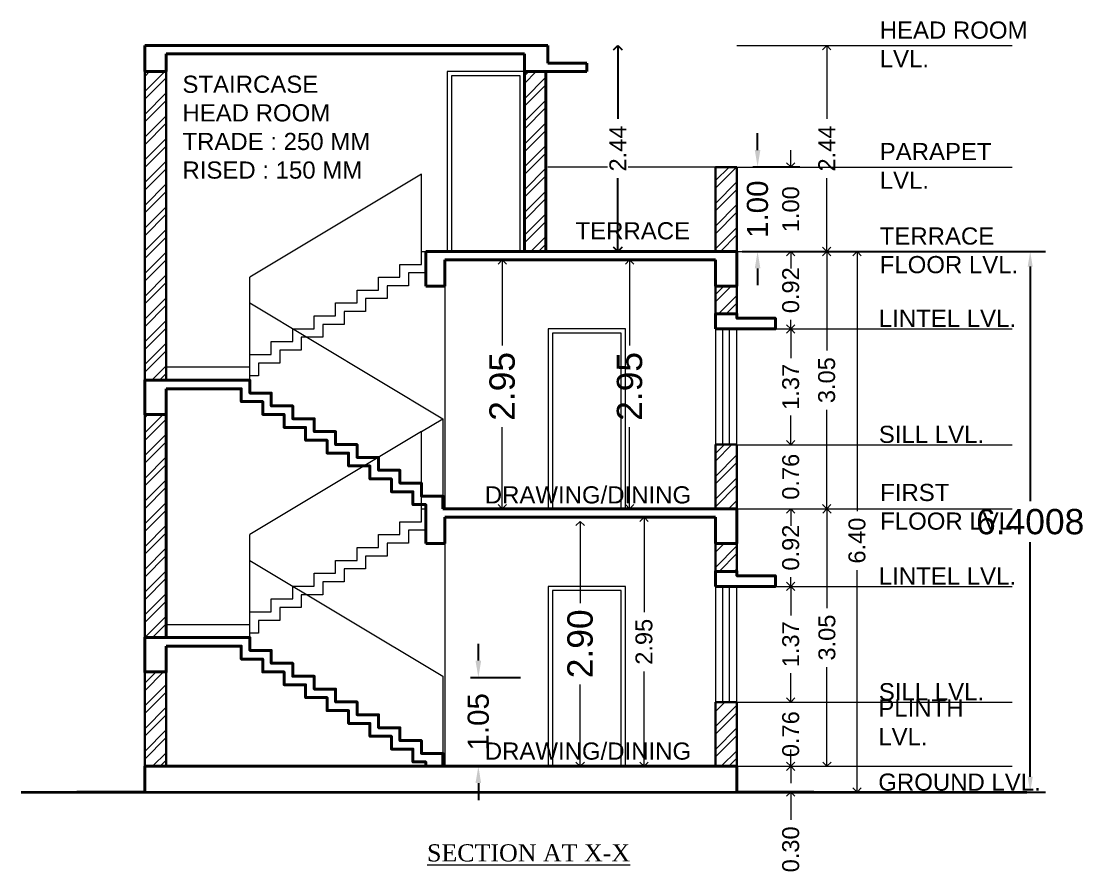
# Model space of a CAD drawing. Header units: metres. Extents: x -9628 to -9500, y 28658 to 28805.
# Drawn here: x -9599.32 to -9586.74, y 28774.56 to 28784.63 of the extents above; entities that cross this region are included whole.
import ezdxf

# ---------------------------------------------------------------- set-up
doc = ezdxf.new("R2010")
doc.units = ezdxf.units.M
doc.header["$PDMODE"] = 34
doc.header["$PDSIZE"] = -15
doc.linetypes.add('CONTINULUS', pattern=[0])
doc.linetypes.add('DASHED', pattern=[0])
for name, color, linetype, lineweight in [('BLK_1_FLR_0_REGULAR_ROOM_1', 1, 'DASHED', 9), ('BLK_1_FLR_0_REGULAR_ROOM_2', 1, 'DASHED', 9), ('BLK_1_FLR_1_REGULAR_ROOM_1', 1, 'DASHED', 9), ('BLK_1_FLR_1_REGULAR_ROOM_2', 1, 'DASHED', 9), ('Dim.', 7, 'Continuous', 13), ('ELE', 7, 'Continuous', 35), ('ELE-2', 252, 'Continuous', 18), ('elevation', 5, 'Continuous', 13), ('HATCH', 8, 'Continuous', 0), ('layer', 66, 'Continuous', 15), ('Layer2', 48, 'Continuous', 15), ('PLAN', 7, 'Continuous', 40), ('rm text', 7, 'Continuous', 18), ('SEC WALL', 255, 'Continuous', 30), ('sec-slab', 1, 'Continuous', 40), ('TEXT', 7, 'Continuous', 20), ('WINDOWS', 5, 'Continuous', 20)]:
    doc.layers.add(name, color=color, linetype=linetype, lineweight=lineweight)
doc.layers.add('BLK_1_HT_OF_BLDG', color=5, linetype='Continuous', plot=False)
doc.layers.add('BLK_1_MUMTY_HT', color=7, linetype='Continuous', plot=False)
doc.layers.add('BLK_1_PARAPET_HT', color=3, linetype='Continuous')
doc.styles.add('Arial', font='arial.ttf', dxfattribs={"height": 0.2})
doc.styles.add('PreDCRFont', font='arial.ttf', dxfattribs={"height": 0.25})
doc.styles.get("Standard").update_dxf_attribs({"font": 'arial.ttf', "height": 0.25})
doc.styles.add('STYLE1', font='arial.ttf', dxfattribs={"height": 0.3})
doc.styles.add('style2', font='arial.ttf', dxfattribs={"height": 0.3})
doc.dimstyles.new('Copy of Standard2', dxfattribs={"dimtxt": 0.25, "dimasz": 0.2, "dimexe": 0.5, "dimexo": 0.3, "dimgap": 0.09, "dimtad": 0, "dimtoh": 1, "dimzin": 0, "dimdsep": 46, "dimtxsty": 'PreDCRFont', "dimcen": 0.025, "dimdle": 0.1, "dimadec": 0, "dimazin": 0, "dimtfac": 1, "dimtofl": 0, "dimtmove": 2, "dimatfit": 3, "dimfxl": 0.18, "dimtolj": 1, "dimtzin": 0, "dimarcsym": 0})
doc.dimstyles.new('INT DIM', dxfattribs={"dimtxt": 0.3, "dimasz": 0.1, "dimexe": 0.18, "dimexo": 0.0625, "dimgap": 0.09, "dimtad": 0, "dimzin": 0, "dimdsep": 46, "dimtxsty": 'style2', "dimblk": 'OPEN90', "dimcen": 0.09, "dimse1": 1, "dimse2": 1, "dimclrd": 250, "dimclrt": 256, "dimadec": 0, "dimazin": 0, "dimtfac": 1, "dimtofl": 0, "dimtmove": 0, "dimatfit": 3, "dimfxl": 0.18, "dimtolj": 1, "dimtzin": 0, "dimlwd": -1, "dimarcsym": 0})
doc.dimstyles.get("Standard").update_dxf_attribs({"dimtxt": 0.9, "dimasz": 0.18, "dimexe": 0.18, "dimexo": 0.0625, "dimgap": 0.09, "dimtad": 0, "dimtih": 1, "dimtoh": 1, "dimdec": 4, "dimzin": 0, "dimdsep": 46, "dimtxsty": 'STYLE1', "dimcen": 0.09, "dimadec": 0, "dimazin": 0, "dimtfac": 1, "dimtdec": 4, "dimtofl": 0, "dimtmove": 0, "dimatfit": 3, "dimfxl": 1, "dimtolj": 1, "dimtzin": 0, "dimarcsym": 0})
pattern_1 = [(45, (-13280.77444, 25722.39783), (-0.134703842, 0.134703842), []), (45, (-13280.68463, 25722.39783), (-0.134703842, 0.134703842), [])]

# ---------------------------------------------------------------- blocks, each defined once
blk = doc.blocks.new('_Open90')
at = {"layer": 'PLAN', "color": 0, "lineweight": -2}
for p, q in [((0, 0), (-1, 0)), ((-0.5, 0.5), (0, 0)), ((0, 0), (-0.5, -0.5))]:
    blk.add_line(p, q, dxfattribs=at)
blk = doc.blocks.new('*D17')
at = {"layer": 'Defpoints', "color": 0, "ltscale": 0.05, "transparency": 16777216}
for p in [(-9590.839, 28775.808), (-9590.201, 28775.808), (-9590.839, 28775.503)]:
    blk.add_point(p, dxfattribs=at)
at = {"layer": 'Dim.', "color": 250, "ltscale": 0.05, "transparency": 16777216}
for p, q in [((-9590.201, 28775.908), (-9590.201, 28776.008)), ((-9590.201, 28775.403), (-9590.201, 28775.173))]:
    blk.add_line(p, q, dxfattribs=at)
at = {"layer": 'Dim.', "color": 250, "ltscale": 0.05, "transparency": 16777216, "xscale": 0.1, "yscale": 0.1, "zscale": 0.1}
for p, rotation in [((-9590.201, 28775.808), 270), ((-9590.201, 28775.503), 90)]:
    blk.add_blockref('_Open90', p, dxfattribs=dict(at, rotation=rotation))
at = {"layer": 'Dim.', "ltscale": 0.05, "transparency": 16777216, "insert": (-9590.201, 28774.824), "char_height": 0.2, "attachment_point": 5, "rotation": 90, "style": 'Arial'}
blk.add_mtext('\\A1;0.30', dxfattribs=at)
blk = doc.blocks.new('*D18')
at = {"layer": 'Defpoints', "color": 0, "ltscale": 0.05, "transparency": 16777216}
for p in [(-9590.839, 28776.568), (-9590.201, 28776.568), (-9590.839, 28775.808)]:
    blk.add_point(p, dxfattribs=at)
at = {"layer": 'Dim.', "color": 250, "ltscale": 0.05, "transparency": 16777216}
for p, q in [((-9590.201, 28776.668), (-9590.201, 28776.768)), ((-9590.201, 28775.708), (-9590.201, 28775.608))]:
    blk.add_line(p, q, dxfattribs=at)
at = {"layer": 'Dim.', "color": 250, "ltscale": 0.05, "transparency": 16777216, "xscale": 0.1, "yscale": 0.1, "zscale": 0.1}
for p, rotation in [((-9590.201, 28776.568), 270), ((-9590.201, 28775.808), 90)]:
    blk.add_blockref('_Open90', p, dxfattribs=dict(at, rotation=rotation))
at = {"layer": 'Dim.', "ltscale": 0.05, "transparency": 16777216, "insert": (-9590.201, 28776.188), "char_height": 0.2, "attachment_point": 5, "rotation": 90, "style": 'Arial'}
blk.add_mtext('\\A1;0.76', dxfattribs=at)
blk = doc.blocks.new('*D19')
at = {"layer": 'Defpoints', "color": 0, "ltscale": 0.05, "transparency": 16777216}
for p in [(-9590.839, 28777.938), (-9590.201, 28777.938), (-9590.839, 28776.568)]:
    blk.add_point(p, dxfattribs=at)
at = {"layer": 'Dim.', "color": 250, "ltscale": 0.05, "transparency": 16777216}
for p, q in [((-9590.201, 28777.838), (-9590.201, 28777.593)), ((-9590.201, 28776.668), (-9590.201, 28776.912))]:
    blk.add_line(p, q, dxfattribs=at)
at = {"layer": 'Dim.', "color": 250, "ltscale": 0.05, "transparency": 16777216, "xscale": 0.1, "yscale": 0.1, "zscale": 0.1}
for p, rotation in [((-9590.201, 28777.938), 90), ((-9590.201, 28776.568), 270)]:
    blk.add_blockref('_Open90', p, dxfattribs=dict(at, rotation=rotation))
at = {"layer": 'Dim.', "ltscale": 0.05, "transparency": 16777216, "insert": (-9590.201, 28777.253), "char_height": 0.2, "attachment_point": 5, "rotation": 90, "style": 'Arial'}
blk.add_mtext('\\A1;1.37', dxfattribs=at)
blk = doc.blocks.new('*D20')
at = {"layer": 'Defpoints', "color": 0, "ltscale": 0.05, "transparency": 16777216}
for p in [(-9590.839, 28778.856), (-9590.201, 28778.856), (-9590.839, 28777.938)]:
    blk.add_point(p, dxfattribs=at)
at = {"layer": 'Dim.', "color": 250, "ltscale": 0.05, "transparency": 16777216}
for p, q in [((-9590.201, 28778.756), (-9590.201, 28778.745)), ((-9590.201, 28778.038), (-9590.201, 28778.048))]:
    blk.add_line(p, q, dxfattribs=at)
at = {"layer": 'Dim.', "color": 250, "ltscale": 0.05, "transparency": 16777216, "xscale": 0.1, "yscale": 0.1, "zscale": 0.1}
for p, rotation in [((-9590.201, 28778.856), 90), ((-9590.201, 28777.938), 270)]:
    blk.add_blockref('_Open90', p, dxfattribs=dict(at, rotation=rotation))
at = {"layer": 'Dim.', "ltscale": 0.05, "transparency": 16777216, "insert": (-9590.201, 28778.397), "char_height": 0.2, "attachment_point": 5, "rotation": 90, "style": 'Arial'}
blk.add_mtext('\\A1;0.92', dxfattribs=at)
blk = doc.blocks.new('*D21')
at = {"layer": 'Defpoints', "color": 0, "ltscale": 0.05, "transparency": 16777216}
for p in [(-9590.839, 28779.616), (-9590.201, 28779.616), (-9590.839, 28778.856)]:
    blk.add_point(p, dxfattribs=at)
at = {"layer": 'Dim.', "color": 250, "ltscale": 0.05, "transparency": 16777216}
for p, q in [((-9590.201, 28779.716), (-9590.201, 28779.816)), ((-9590.201, 28778.756), (-9590.201, 28778.656))]:
    blk.add_line(p, q, dxfattribs=at)
at = {"layer": 'Dim.', "color": 250, "ltscale": 0.05, "transparency": 16777216, "xscale": 0.1, "yscale": 0.1, "zscale": 0.1}
for p, rotation in [((-9590.201, 28779.616), 270), ((-9590.201, 28778.856), 90)]:
    blk.add_blockref('_Open90', p, dxfattribs=dict(at, rotation=rotation))
at = {"layer": 'Dim.', "ltscale": 0.05, "transparency": 16777216, "insert": (-9590.201, 28779.236), "char_height": 0.2, "attachment_point": 5, "rotation": 90, "style": 'Arial'}
blk.add_mtext('\\A1;0.76', dxfattribs=at)
blk = doc.blocks.new('*D22')
at = {"layer": 'Defpoints', "color": 0, "ltscale": 0.05, "transparency": 16777216}
for p in [(-9590.839, 28780.986), (-9590.201, 28780.986), (-9590.839, 28779.616)]:
    blk.add_point(p, dxfattribs=at)
at = {"layer": 'Dim.', "color": 250, "ltscale": 0.05, "transparency": 16777216}
for p, q in [((-9590.201, 28780.886), (-9590.201, 28780.641)), ((-9590.201, 28779.716), (-9590.201, 28779.961))]:
    blk.add_line(p, q, dxfattribs=at)
at = {"layer": 'Dim.', "color": 250, "ltscale": 0.05, "transparency": 16777216, "xscale": 0.1, "yscale": 0.1, "zscale": 0.1}
for p, rotation in [((-9590.201, 28780.986), 90), ((-9590.201, 28779.616), 270)]:
    blk.add_blockref('_Open90', p, dxfattribs=dict(at, rotation=rotation))
at = {"layer": 'Dim.', "ltscale": 0.05, "transparency": 16777216, "insert": (-9590.201, 28780.301), "char_height": 0.2, "attachment_point": 5, "rotation": 90, "style": 'Arial'}
blk.add_mtext('\\A1;1.37', dxfattribs=at)
blk = doc.blocks.new('*D23')
at = {"layer": 'Defpoints', "color": 0, "ltscale": 0.05, "transparency": 16777216}
for p in [(-9590.839, 28781.904), (-9590.201, 28781.904), (-9590.839, 28780.986)]:
    blk.add_point(p, dxfattribs=at)
at = {"layer": 'Dim.', "color": 250, "ltscale": 0.05, "transparency": 16777216}
for p, q in [((-9590.201, 28781.804), (-9590.201, 28781.794)), ((-9590.201, 28781.086), (-9590.201, 28781.096))]:
    blk.add_line(p, q, dxfattribs=at)
at = {"layer": 'Dim.', "color": 250, "ltscale": 0.05, "transparency": 16777216, "xscale": 0.1, "yscale": 0.1, "zscale": 0.1}
for p, rotation in [((-9590.201, 28781.904), 90), ((-9590.201, 28780.986), 270)]:
    blk.add_blockref('_Open90', p, dxfattribs=dict(at, rotation=rotation))
at = {"layer": 'Dim.', "ltscale": 0.05, "transparency": 16777216, "insert": (-9590.201, 28781.445), "char_height": 0.2, "attachment_point": 5, "rotation": 90, "style": 'Arial'}
blk.add_mtext('\\A1;0.92', dxfattribs=at)
blk = doc.blocks.new('*D24')
at = {"layer": 'Defpoints', "color": 0, "ltscale": 0.05, "transparency": 16777216}
for p in [(-9590.839, 28782.904), (-9590.201, 28782.904), (-9590.839, 28781.904)]:
    blk.add_point(p, dxfattribs=at)
at = {"layer": 'Dim.', "color": 250, "ltscale": 0.05, "transparency": 16777216}
for p, q in [((-9590.201, 28783.004), (-9590.201, 28783.104)), ((-9590.201, 28781.804), (-9590.201, 28781.704))]:
    blk.add_line(p, q, dxfattribs=at)
at = {"layer": 'Dim.', "color": 250, "ltscale": 0.05, "transparency": 16777216, "xscale": 0.1, "yscale": 0.1, "zscale": 0.1}
for p, rotation in [((-9590.201, 28782.904), 270), ((-9590.201, 28781.904), 90)]:
    blk.add_blockref('_Open90', p, dxfattribs=dict(at, rotation=rotation))
at = {"layer": 'Dim.', "ltscale": 0.05, "transparency": 16777216, "insert": (-9590.201, 28782.404), "char_height": 0.2, "attachment_point": 5, "rotation": 90, "style": 'Arial'}
blk.add_mtext('\\A1;1.00', dxfattribs=at)
blk = doc.blocks.new('*D15')
at = {"layer": 'Defpoints', "color": 0, "ltscale": 0.05, "transparency": 16777216}
for p in [(-9589.997, 28778.856), (-9589.772, 28778.856), (-9589.983, 28775.808)]:
    blk.add_point(p, dxfattribs=at)
at = {"layer": 'Dim.', "color": 250, "ltscale": 0.05, "transparency": 16777216}
for p, q in [((-9589.772, 28778.756), (-9589.772, 28777.682)), ((-9589.772, 28775.908), (-9589.772, 28776.981))]:
    blk.add_line(p, q, dxfattribs=at)
at = {"layer": 'Dim.', "color": 250, "ltscale": 0.05, "transparency": 16777216, "xscale": 0.1, "yscale": 0.1, "zscale": 0.1}
for p, rotation in [((-9589.772, 28778.856), 90), ((-9589.772, 28775.808), 270)]:
    blk.add_blockref('_Open90', p, dxfattribs=dict(at, rotation=rotation))
at = {"layer": 'Dim.', "ltscale": 0.05, "transparency": 16777216, "insert": (-9589.772, 28777.332), "char_height": 0.2, "attachment_point": 5, "rotation": 90, "style": 'Arial'}
blk.add_mtext('\\A1;3.05', dxfattribs=at)
blk = doc.blocks.new('*D25')
at = {"layer": 'Defpoints', "color": 0, "ltscale": 0.05, "transparency": 16777216}
for p in [(-9590.163, 28781.904), (-9589.775, 28781.904), (-9589.997, 28778.856)]:
    blk.add_point(p, dxfattribs=at)
at = {"layer": 'Dim.', "color": 250, "ltscale": 0.05, "transparency": 16777216}
for p, q in [((-9589.775, 28781.804), (-9589.775, 28780.73)), ((-9589.775, 28778.956), (-9589.775, 28780.029))]:
    blk.add_line(p, q, dxfattribs=at)
at = {"layer": 'Dim.', "color": 250, "ltscale": 0.05, "transparency": 16777216, "xscale": 0.1, "yscale": 0.1, "zscale": 0.1}
for p, rotation in [((-9589.775, 28781.904), 90), ((-9589.775, 28778.856), 270)]:
    blk.add_blockref('_Open90', p, dxfattribs=dict(at, rotation=rotation))
at = {"layer": 'Dim.', "ltscale": 0.05, "transparency": 16777216, "insert": (-9589.775, 28780.38), "char_height": 0.2, "attachment_point": 5, "rotation": 90, "style": 'Arial'}
blk.add_mtext('\\A1;3.05', dxfattribs=at)
blk = doc.blocks.new('*D26')
at = {"layer": 'Defpoints', "color": 0, "ltscale": 0.05, "transparency": 16777216}
for p in [(-9590.298, 28784.342), (-9589.775, 28784.342), (-9590.163, 28781.904)]:
    blk.add_point(p, dxfattribs=at)
at = {"layer": 'Dim.', "color": 250, "ltscale": 0.05, "transparency": 16777216}
for p, q in [((-9589.775, 28784.242), (-9589.775, 28783.474)), ((-9589.775, 28782.004), (-9589.775, 28782.772))]:
    blk.add_line(p, q, dxfattribs=at)
at = {"layer": 'Dim.', "color": 250, "ltscale": 0.05, "transparency": 16777216, "xscale": 0.1, "yscale": 0.1, "zscale": 0.1}
for p, rotation in [((-9589.775, 28784.342), 90), ((-9589.775, 28781.904), 270)]:
    blk.add_blockref('_Open90', p, dxfattribs=dict(at, rotation=rotation))
at = {"layer": 'Dim.', "ltscale": 0.05, "transparency": 16777216, "insert": (-9589.775, 28783.123), "char_height": 0.2, "attachment_point": 5, "rotation": 90, "style": 'Arial'}
blk.add_mtext('\\A1;2.44', dxfattribs=at)
blk = doc.blocks.new('*D16')
at = {"layer": 'Defpoints', "color": 0, "ltscale": 0.05, "transparency": 16777216}
for p in [(-9589.541, 28781.904), (-9589.416, 28781.904), (-9589.7, 28775.503)]:
    blk.add_point(p, dxfattribs=at)
at = {"layer": 'Dim.', "color": 250, "ltscale": 0.05, "transparency": 16777216}
for p, q in [((-9589.416, 28781.804), (-9589.416, 28778.83)), ((-9589.416, 28775.603), (-9589.416, 28778.13))]:
    blk.add_line(p, q, dxfattribs=at)
at = {"layer": 'Dim.', "color": 250, "ltscale": 0.05, "transparency": 16777216, "xscale": 0.1, "yscale": 0.1, "zscale": 0.1}
for p, rotation in [((-9589.416, 28781.904), 90), ((-9589.416, 28775.503), 270)]:
    blk.add_blockref('_Open90', p, dxfattribs=dict(at, rotation=rotation))
at = {"layer": 'Dim.', "ltscale": 0.05, "transparency": 16777216, "insert": (-9589.416, 28778.48), "char_height": 0.2, "attachment_point": 5, "rotation": 90, "style": 'Arial'}
blk.add_mtext('\\A1;6.40', dxfattribs=at)
blk = doc.blocks.new('*D32')
at = {"layer": 'BLK_1_HT_OF_BLDG', "color": 0, "lineweight": -2, "transparency": 16777216}
for p, q in [((-9590.777, 28781.904), (-9587.185, 28781.904)), ((-9587.365, 28781.724), (-9587.365, 28778.947)), ((-9587.365, 28775.683), (-9587.365, 28778.46)), ((-9590.777, 28775.503), (-9587.185, 28775.503))]:
    blk.add_line(p, q, dxfattribs=at)
at = {"layer": 'BLK_1_HT_OF_BLDG', "color": 0, "transparency": 16777216}
for points in [[(-9587.395, 28781.724), (-9587.335, 28781.724), (-9587.365, 28781.904)], [(-9587.395, 28775.683), (-9587.335, 28775.683), (-9587.365, 28775.503)]]:
    blk.add_solid(points, dxfattribs=at)
at = {"layer": 'Defpoints', "color": 0, "transparency": 16777216}
for p in [(-9590.839, 28781.904), (-9587.365, 28781.904), (-9590.839, 28775.503)]:
    blk.add_point(p, dxfattribs=at)
at = {"layer": 'BLK_1_HT_OF_BLDG', "color": 0, "transparency": 16777216, "insert": (-9587.365, 28778.703), "char_height": 0.3, "width": 0.7, "attachment_point": 5, "style": 'STYLE1'}
blk.add_mtext('\\A1;6.4008', dxfattribs=at)
blk = doc.blocks.new('*D45')
at = {"layer": 'BLK_1_PARAPET_HT', "color": 0, "linetype": 'Continuous', "lineweight": -2, "transparency": 16777216}
for p, q in [((-9593.901, 28777.059), (-9593.901, 28777.259)), ((-9593.996, 28776.859), (-9593.401, 28776.859)), ((-9593.996, 28775.808), (-9593.401, 28775.808)), ((-9593.901, 28775.608), (-9593.901, 28775.408))]:
    blk.add_line(p, q, dxfattribs=at)
at = {"layer": 'BLK_1_PARAPET_HT', "color": 0, "linetype": 'Continuous', "transparency": 16777216}
for points in [[(-9593.935, 28777.059), (-9593.868, 28777.059), (-9593.901, 28776.859)], [(-9593.935, 28775.608), (-9593.868, 28775.608), (-9593.901, 28775.808)]]:
    blk.add_solid(points, dxfattribs=at)
at = {"layer": 'Defpoints', "color": 0, "linetype": 'Continuous', "transparency": 16777216}
for p in [(-9594.296, 28776.859), (-9593.901, 28776.859), (-9594.296, 28775.808)]:
    blk.add_point(p, dxfattribs=at)
at = {"layer": 'BLK_1_PARAPET_HT', "color": 0, "linetype": 'Continuous', "transparency": 16777216, "insert": (-9593.901, 28776.334), "char_height": 0.25, "attachment_point": 5, "rotation": 90, "style": 'PreDCRFont'}
blk.add_mtext('\\A1;1.05', dxfattribs=at)
blk = doc.blocks.new('*D46')
at = {"layer": 'BLK_1_FLR_0_REGULAR_ROOM_1', "color": 250, "ltscale": 0.05, "transparency": 16777216}
for p, q in [((-9592.695, 28778.608), (-9592.695, 28777.739)), ((-9592.695, 28775.908), (-9592.695, 28776.776))]:
    blk.add_line(p, q, dxfattribs=at)
at = {"layer": 'Defpoints', "color": 0, "linetype": 'CONTINULUS', "ltscale": 0.05, "transparency": 16777216}
for p in [(-9592.695, 28778.708), (-9591.323, 28778.708), (-9591.323, 28775.808)]:
    blk.add_point(p, dxfattribs=at)
at = {"layer": 'BLK_1_FLR_0_REGULAR_ROOM_1', "color": 250, "linetype": 'CONTINULUS', "ltscale": 0.05, "transparency": 16777216, "xscale": 0.1, "yscale": 0.1, "zscale": 0.1}
for p, rotation in [((-9592.695, 28778.708), 90), ((-9592.695, 28775.808), 270)]:
    blk.add_blockref('_Open90', p, dxfattribs=dict(at, rotation=rotation))
at = {"layer": 'BLK_1_FLR_0_REGULAR_ROOM_1', "linetype": 'CONTINULUS', "ltscale": 0.05, "transparency": 16777216, "insert": (-9592.695, 28777.258), "char_height": 0.3, "attachment_point": 5, "rotation": 90, "style": 'style2'}
blk.add_mtext('\\A1;2.90', dxfattribs=at)
blk = doc.blocks.new('*D47')
at = {"layer": 'BLK_1_FLR_1_REGULAR_ROOM_1', "color": 250, "ltscale": 0.05, "transparency": 16777216}
for p, q in [((-9593.618, 28781.704), (-9593.618, 28780.789)), ((-9593.618, 28778.956), (-9593.618, 28779.822))]:
    blk.add_line(p, q, dxfattribs=at)
at = {"layer": 'Defpoints', "color": 0, "linetype": 'CONTINULUS', "ltscale": 0.05, "transparency": 16777216}
for p in [(-9593.618, 28781.804), (-9592.85, 28781.804), (-9592.85, 28778.856)]:
    blk.add_point(p, dxfattribs=at)
at = {"layer": 'BLK_1_FLR_1_REGULAR_ROOM_1', "color": 250, "linetype": 'CONTINULUS', "ltscale": 0.05, "transparency": 16777216, "xscale": 0.1, "yscale": 0.1, "zscale": 0.1}
for p, rotation in [((-9593.618, 28781.804), 90), ((-9593.618, 28778.856), 270)]:
    blk.add_blockref('_Open90', p, dxfattribs=dict(at, rotation=rotation))
at = {"layer": 'BLK_1_FLR_1_REGULAR_ROOM_1', "linetype": 'CONTINULUS', "ltscale": 0.05, "transparency": 16777216, "insert": (-9593.618, 28780.306), "char_height": 0.3, "attachment_point": 5, "rotation": 90, "style": 'style2'}
blk.add_mtext('\\A1;2.95', dxfattribs=at)
blk = doc.blocks.new('*D48')
at = {"layer": 'BLK_1_FLR_0_REGULAR_ROOM_2', "color": 250, "ltscale": 0.05, "transparency": 16777216}
for p, q in [((-9591.939, 28778.656), (-9591.939, 28777.634)), ((-9591.939, 28775.908), (-9591.939, 28776.93))]:
    blk.add_line(p, q, dxfattribs=at)
at = {"layer": 'Defpoints', "color": 0, "linetype": 'CONTINULUS', "ltscale": 0.05, "transparency": 16777216}
for p in [(-9591.626, 28778.756), (-9591.939, 28775.808), (-9591.323, 28775.808)]:
    blk.add_point(p, dxfattribs=at)
at = {"layer": 'BLK_1_FLR_0_REGULAR_ROOM_2', "color": 250, "linetype": 'CONTINULUS', "ltscale": 0.05, "transparency": 16777216, "xscale": 0.1, "yscale": 0.1, "zscale": 0.1}
for p, rotation in [((-9591.939, 28778.756), 90), ((-9591.939, 28775.808), 270)]:
    blk.add_blockref('_Open90', p, dxfattribs=dict(at, rotation=rotation))
at = {"layer": 'BLK_1_FLR_0_REGULAR_ROOM_2', "linetype": 'CONTINULUS', "ltscale": 0.05, "transparency": 16777216, "insert": (-9591.939, 28777.282), "char_height": 0.2, "attachment_point": 5, "rotation": 90, "style": 'Arial', "bg_fill": 3, "box_fill_scale": 1.1, "bg_fill_color": 256, "bg_fill_true_color": 13158600, "bg_fill_transparency": 0}
blk.add_mtext('\\A1;2.95', dxfattribs=at)
blk = doc.blocks.new('*D49')
at = {"layer": 'BLK_1_FLR_1_REGULAR_ROOM_2', "color": 250, "ltscale": 0.05, "transparency": 16777216}
for p, q in [((-9592.109, 28781.704), (-9592.109, 28780.789)), ((-9592.109, 28778.956), (-9592.109, 28779.822))]:
    blk.add_line(p, q, dxfattribs=at)
at = {"layer": 'Defpoints', "color": 0, "linetype": 'CONTINULUS', "ltscale": 0.05, "transparency": 16777216}
for p in [(-9592.109, 28781.804), (-9591.341, 28781.804), (-9591.341, 28778.856)]:
    blk.add_point(p, dxfattribs=at)
at = {"layer": 'BLK_1_FLR_1_REGULAR_ROOM_2', "color": 250, "linetype": 'CONTINULUS', "ltscale": 0.05, "transparency": 16777216, "xscale": 0.1, "yscale": 0.1, "zscale": 0.1}
for p, rotation in [((-9592.109, 28781.804), 90), ((-9592.109, 28778.856), 270)]:
    blk.add_blockref('_Open90', p, dxfattribs=dict(at, rotation=rotation))
at = {"layer": 'BLK_1_FLR_1_REGULAR_ROOM_2', "linetype": 'CONTINULUS', "ltscale": 0.05, "transparency": 16777216, "insert": (-9592.109, 28780.306), "char_height": 0.3, "attachment_point": 5, "rotation": 90, "style": 'style2'}
blk.add_mtext('\\A1;2.95', dxfattribs=at)
blk = doc.blocks.new('*D50')
at = {"layer": 'BLK_1_PARAPET_HT', "color": 0, "linetype": 'Continuous', "lineweight": -2, "transparency": 16777216}
for p, q in [((-9590.594, 28783.104), (-9590.594, 28783.304)), ((-9590.649, 28782.904), (-9590.094, 28782.904)), ((-9590.649, 28781.904), (-9590.094, 28781.904)), ((-9590.594, 28781.704), (-9590.594, 28781.504))]:
    blk.add_line(p, q, dxfattribs=at)
at = {"layer": 'BLK_1_PARAPET_HT', "color": 0, "linetype": 'Continuous', "transparency": 16777216}
for points in [[(-9590.627, 28783.104), (-9590.561, 28783.104), (-9590.594, 28782.904)], [(-9590.627, 28781.704), (-9590.561, 28781.704), (-9590.594, 28781.904)]]:
    blk.add_solid(points, dxfattribs=at)
at = {"layer": 'Defpoints', "color": 0, "linetype": 'Continuous', "transparency": 16777216}
for p in [(-9590.949, 28782.904), (-9590.594, 28782.904), (-9590.949, 28781.904)]:
    blk.add_point(p, dxfattribs=at)
at = {"layer": 'BLK_1_PARAPET_HT', "color": 0, "linetype": 'Continuous', "transparency": 16777216, "insert": (-9590.594, 28782.404), "char_height": 0.25, "attachment_point": 5, "rotation": 90, "style": 'PreDCRFont'}
blk.add_mtext('\\A1;1.00', dxfattribs=at)
blk = doc.blocks.new('*D51')
at = {"layer": 'BLK_1_MUMTY_HT', "color": 250, "ltscale": 0.05, "transparency": 16777216}
for p, q in [((-9592.249, 28784.242), (-9592.249, 28783.474)), ((-9592.249, 28782.004), (-9592.249, 28782.772))]:
    blk.add_line(p, q, dxfattribs=at)
at = {"layer": 'Defpoints', "color": 0, "linetype": 'CONTINULUS', "ltscale": 0.05, "transparency": 16777216}
for p in [(-9593.076, 28784.342), (-9592.249, 28784.342), (-9593.102, 28781.904)]:
    blk.add_point(p, dxfattribs=at)
at = {"layer": 'BLK_1_MUMTY_HT', "color": 250, "linetype": 'CONTINULUS', "ltscale": 0.05, "transparency": 16777216, "xscale": 0.1, "yscale": 0.1, "zscale": 0.1}
for p, rotation in [((-9592.249, 28784.342), 90), ((-9592.249, 28781.904), 270)]:
    blk.add_blockref('_Open90', p, dxfattribs=dict(at, rotation=rotation))
at = {"layer": 'BLK_1_MUMTY_HT', "linetype": 'CONTINULUS', "ltscale": 0.05, "transparency": 16777216, "insert": (-9592.249, 28783.123), "char_height": 0.2, "attachment_point": 5, "rotation": 90, "style": 'Arial', "bg_fill": 3, "box_fill_scale": 1.1, "bg_fill_color": 256, "bg_fill_true_color": 13158600, "bg_fill_transparency": 0}
blk.add_mtext('\\A1;2.44', dxfattribs=at)

msp = doc.modelspace()

# ---------------------------------------------------------------- hatches: boundary and pattern name
at = {"layer": 'HATCH', "ltscale": 0.05}
h = msp.add_hatch(dxfattribs=at)
h.set_pattern_fill('ANSI32', color=256, scale=0.508)
h.set_pattern_definition(pattern_1)
h.paths.add_polyline_path([(-9593.35632, 28784.03374), (-9593.3559, 28784.03374), (-9593.10232, 28784.03374), (-9593.10232, 28781.90375), (-9593.35632, 28781.90375)])
h.paths.add_polyline_path([(-9597.85233, 28784.03374), (-9597.59834, 28784.03374), (-9597.59834, 28780.37976), (-9597.85233, 28780.37976)])
h.paths.add_polyline_path([(-9597.85233, 28779.97336), (-9597.59833, 28779.97336), (-9597.59833, 28777.33176), (-9597.85233, 28777.33176)])
h.paths.add_polyline_path([(-9597.85233, 28776.92536), (-9597.59834, 28776.92536), (-9597.59834, 28775.80776), (-9597.85233, 28775.80776)])
h = msp.add_hatch(dxfattribs=at)
h.set_pattern_fill('ANSI32', color=256, scale=0.508)
h.set_pattern_definition(pattern_1)
h.paths.add_polyline_path([(-9590.83904, 28782.90374), (-9591.09304, 28782.90374), (-9591.09304, 28781.90375), (-9590.83904, 28781.90375)])
h = msp.add_hatch(dxfattribs=at)
h.set_pattern_fill('ANSI32', color=256, scale=0.508)
h.set_pattern_definition(pattern_1)
h.paths.add_polyline_path([(-9591.09304, 28781.49375), (-9590.83904, 28781.49375), (-9590.83904, 28781.16355), (-9591.09304, 28781.16355)])
h.paths.add_polyline_path([(-9591.09304, 28779.61616), (-9590.83904, 28779.61616), (-9590.83904, 28778.85575), (-9591.09304, 28778.85575)])
h.paths.add_polyline_path([(-9591.09304, 28778.44575), (-9590.83904, 28778.44575), (-9590.83904, 28778.11555), (-9591.09304, 28778.11555)])
h.paths.add_polyline_path([(-9591.09304, 28776.56816), (-9590.83904, 28776.56816), (-9590.83904, 28775.80776), (-9591.09304, 28775.80776)])

# ---------------------------------------------------------------- linework, layer by layer
at = {"layer": 'ELE', "linetype": 'Continuous'}
msp.add_line((-9599.3153, 28775.50296), (-9587.40508, 28775.50296), dxfattribs=at)
at = {"layer": 'ELE-2', "ltscale": 0.05}
for points in [[(-9593.35632, 28781.90375), (-9593.35632, 28784.03374), (-9594.2703, 28784.03374), (-9594.2703, 28781.90375)], [(-9593.40632, 28781.90375), (-9593.40632, 28783.98374), (-9594.21914, 28783.98374), (-9594.21914, 28781.90375)], [(-9592.15984, 28778.85575), (-9592.15984, 28780.98575), (-9593.07381, 28780.98575), (-9593.07381, 28778.85575)], [(-9592.20984, 28778.85575), (-9592.20984, 28780.93575), (-9593.02266, 28780.93575), (-9593.02266, 28778.85575)], [(-9592.15984, 28775.80776), (-9592.15984, 28777.93775), (-9593.07381, 28777.93775), (-9593.07381, 28775.80776)], [(-9592.20984, 28775.80776), (-9592.20984, 28777.88775), (-9593.02266, 28777.88775), (-9593.02266, 28775.80776)]]:
    msp.add_lwpolyline(points, dxfattribs=at)
at = {"layer": 'elevation', "ltscale": 0.05}
for p, q in [((-9591.09304, 28782.90374), (-9593.0765, 28782.90374)), ((-9594.29633, 28781.49375), (-9594.29633, 28778.85575)), ((-9594.29633, 28778.44575), (-9594.29633, 28775.80776))]:
    msp.add_line(p, q, dxfattribs=at)
for points in [[(-9594.57552, 28781.90375), (-9594.57552, 28782.81815), (-9596.60752, 28781.59895)], [(-9596.60752, 28780.53215), (-9596.60752, 28780.68455), (-9596.35352, 28780.68455), (-9596.35352, 28780.83695), (-9596.09952, 28780.83695), (-9596.09952, 28780.98935), (-9595.84552, 28780.98935), (-9595.84552, 28781.14175), (-9595.59152, 28781.14175), (-9595.59152, 28781.29415), (-9595.33752, 28781.29415), (-9595.33752, 28781.44655), (-9595.08352, 28781.44655), (-9595.08352, 28781.59895), (-9594.82952, 28781.59895), (-9594.82952, 28781.75135), (-9594.57552, 28781.75135), (-9594.57552, 28781.90375), (-9594.52493, 28781.90375)], [(-9594.52493, 28781.64975), (-9594.72792, 28781.64975), (-9594.72792, 28781.49735), (-9594.98192, 28781.49735), (-9594.98192, 28781.34495), (-9595.23592, 28781.34495), (-9595.23592, 28781.19255), (-9595.48992, 28781.19255), (-9595.48992, 28781.04015), (-9595.74392, 28781.04015), (-9595.74392, 28780.88775), (-9595.99792, 28780.88775), (-9595.99792, 28780.73535), (-9596.25192, 28780.73535), (-9596.25192, 28780.58295), (-9596.50592, 28780.58295), (-9596.50592, 28780.43055), (-9596.60752, 28780.43055)], [(-9596.60752, 28780.68455), (-9596.60752, 28781.59895)], [(-9596.60752, 28780.37976), (-9596.60752, 28781.29416), (-9594.32152, 28779.92256), (-9594.32152, 28779.00816)], [(-9596.60752, 28780.37976), (-9596.60752, 28780.53216), (-9597.59833, 28780.53215)], [(-9594.57552, 28779.77015), (-9594.32152, 28779.92256)], [(-9594.57552, 28778.85575), (-9594.57552, 28779.77015), (-9596.60752, 28778.55095)], [(-9596.09952, 28777.94135), (-9595.84552, 28777.94135), (-9595.84552, 28778.09375), (-9595.59152, 28778.09375), (-9595.59152, 28778.24615), (-9595.33752, 28778.24615), (-9595.33752, 28778.39855), (-9595.08352, 28778.39855), (-9595.08352, 28778.55095), (-9594.82952, 28778.55095), (-9594.82952, 28778.70335), (-9594.57552, 28778.70335), (-9594.57552, 28778.85575), (-9594.52493, 28778.85575)], [(-9596.60752, 28777.63655), (-9596.60752, 28778.55095)], [(-9594.52493, 28778.60175), (-9594.72792, 28778.60175), (-9594.72792, 28778.44935), (-9594.98192, 28778.44935), (-9594.98192, 28778.29695), (-9595.23592, 28778.29695), (-9595.23592, 28778.14455), (-9595.48992, 28778.14455), (-9595.48992, 28777.99215), (-9595.74392, 28777.99215), (-9595.74392, 28777.83975), (-9595.99792, 28777.83975)], [(-9596.60752, 28777.33176), (-9596.60752, 28778.24616), (-9594.32152, 28776.87456), (-9594.32152, 28775.96016)], [(-9596.60752, 28777.48415), (-9596.60752, 28777.63655), (-9596.35352, 28777.63655), (-9596.35352, 28777.78895), (-9596.09952, 28777.78895), (-9596.09952, 28777.94136)], [(-9595.99792, 28777.83975), (-9595.99792, 28777.68735), (-9596.25192, 28777.68735), (-9596.25192, 28777.53495), (-9596.50592, 28777.53495), (-9596.50592, 28777.38255), (-9596.60752, 28777.38255)], [(-9596.60752, 28777.33176), (-9596.60752, 28777.48416), (-9597.59833, 28777.48415)]]:
    msp.add_lwpolyline(points, dxfattribs=at)
at = {"layer": 'layer'}
for p, q in [((-9590.83904, 28781.90375), (-9587.57873, 28781.90375)), ((-9590.83904, 28778.85575), (-9587.57873, 28778.85575)), ((-9590.83904, 28775.80776), (-9587.57873, 28775.80776)), ((-9590.83904, 28775.50296), (-9587.57873, 28775.50296))]:
    msp.add_line(p, q, dxfattribs=at)
at = {"layer": 'Layer2'}
for p, q in [((-9590.83904, 28784.34214), (-9587.57873, 28784.34214)), ((-9590.83904, 28782.90374), (-9587.57873, 28782.90374)), ((-9590.83904, 28780.98602), (-9587.57873, 28780.98602)), ((-9590.83904, 28779.61575), (-9587.57873, 28779.61575)), ((-9590.83904, 28777.93775), (-9587.57873, 28777.93775)), ((-9590.83904, 28776.56776), (-9587.57873, 28776.56776))]:
    msp.add_line(p, q, dxfattribs=at)
at = {"layer": 'PLAN', "linetype": 'Continuous'}
for p, q in [((-9593.35632, 28781.90375), (-9593.35632, 28784.03374)), ((-9593.10232, 28781.90375), (-9593.10232, 28784.03374)), ((-9597.59833, 28779.97336), (-9597.59833, 28777.33176))]:
    msp.add_line(p, q, dxfattribs=at)
at = {"layer": 'SEC WALL', "ltscale": 0.05}
for p, q in [((-9597.85233, 28784.03374), (-9597.85233, 28775.80776)), ((-9597.59834, 28784.03374), (-9597.59834, 28780.37976)), ((-9591.09304, 28781.90375), (-9591.09304, 28782.90374)), ((-9590.83904, 28782.90374), (-9591.09304, 28782.90374)), ((-9590.83904, 28781.90375), (-9590.83904, 28782.90374)), ((-9591.09304, 28781.49375), (-9591.09304, 28781.16355)), ((-9590.83904, 28781.49375), (-9590.83904, 28781.16355)), ((-9590.83904, 28780.98602), (-9590.83904, 28780.98576)), ((-9591.09304, 28779.61616), (-9591.09304, 28778.85575)), ((-9590.83904, 28779.61616), (-9591.09304, 28779.61616)), ((-9590.83904, 28779.61575), (-9590.83904, 28778.85575)), ((-9591.09304, 28778.44575), (-9591.09304, 28777.93776)), ((-9590.83904, 28778.44575), (-9590.83904, 28778.11555)), ((-9597.59834, 28778.09216), (-9597.59834, 28777.33176)), ((-9590.83904, 28777.93776), (-9591.09304, 28777.93776)), ((-9590.83904, 28777.93776), (-9590.83904, 28777.93775)), ((-9597.59834, 28777.23016), (-9597.59834, 28775.80776)), ((-9591.09304, 28776.56816), (-9591.09304, 28775.80776)), ((-9590.83904, 28776.56816), (-9591.09304, 28776.56816)), ((-9590.83904, 28776.56816), (-9590.83904, 28775.80776)), ((-9590.83904, 28776.56816), (-9590.83904, 28776.56816))]:
    msp.add_line(p, q, dxfattribs=at)
at = {"layer": 'sec-slab', "ltscale": 0.05}
for p, q in [((-9593.0765, 28784.34214), (-9597.85233, 28784.34214)), ((-9597.85233, 28784.34214), (-9597.85233, 28784.03374)), ((-9593.0765, 28784.34214), (-9593.0765, 28784.13374)), ((-9593.3559, 28784.24214), (-9597.59834, 28784.24214)), ((-9597.59834, 28784.03374), (-9597.59834, 28784.24214)), ((-9593.3559, 28784.03374), (-9593.3559, 28784.24214)), ((-9597.59834, 28784.03374), (-9597.85233, 28784.03374)), ((-9593.3559, 28784.03374), (-9592.6165, 28784.03374)), ((-9593.0765, 28784.13374), (-9592.6165, 28784.13374)), ((-9592.6165, 28784.03374), (-9592.6165, 28784.13374)), ((-9590.84029, 28781.90375), (-9594.52493, 28781.90375)), ((-9594.52493, 28781.90375), (-9594.52493, 28781.49375)), ((-9590.83904, 28781.90375), (-9590.83904, 28781.49375)), ((-9591.09304, 28781.80375), (-9594.29633, 28781.80375)), ((-9594.29633, 28781.80375), (-9594.29633, 28781.49375)), ((-9591.09304, 28781.49375), (-9591.09304, 28781.80375)), ((-9594.52493, 28781.49375), (-9594.29633, 28781.49375)), ((-9591.09304, 28781.49375), (-9590.83904, 28781.49375)), ((-9594.52493, 28778.85575), (-9594.52493, 28778.44575)), ((-9594.29633, 28778.75575), (-9594.29633, 28778.44575)), ((-9594.29633, 28778.75575), (-9594.29633, 28778.44575)), ((-9591.09304, 28778.44575), (-9591.09304, 28778.75575)), ((-9590.83904, 28778.85575), (-9590.83904, 28778.44575)), ((-9594.52493, 28778.44575), (-9594.29633, 28778.44575)), ((-9594.52493, 28778.44575), (-9594.29633, 28778.44575)), ((-9591.09304, 28778.44575), (-9590.83904, 28778.44575)), ((-9594.52493, 28775.85856), (-9594.52493, 28775.80776)), ((-9590.83904, 28775.80776), (-9597.85233, 28775.80776)), ((-9597.85233, 28775.80776), (-9597.85233, 28775.50296)), ((-9590.83904, 28775.80776), (-9590.83904, 28775.50296)), ((-9597.85233, 28775.50296), (-9598.65637, 28775.50296)), ((-9589.92779, 28775.50296), (-9590.83904, 28775.50296))]:
    msp.add_line(p, q, dxfattribs=at)
at = {"layer": 'sec-slab', "linetype": 'Continuous'}
for points in [[(-9591.09304, 28780.98576), (-9590.38184, 28780.98576), (-9590.38184, 28781.11275), (-9590.83904, 28781.11275), (-9590.83904, 28781.16355), (-9591.09304, 28781.16355), (-9591.09304, 28780.98576)], [(-9594.32152, 28778.85576), (-9594.32152, 28779.00816), (-9594.57552, 28779.00816), (-9594.57552, 28779.16056), (-9594.82952, 28779.16056), (-9594.82952, 28779.31296), (-9595.08352, 28779.31296), (-9595.08352, 28779.46536), (-9595.33752, 28779.46536), (-9595.33752, 28779.61776), (-9595.59152, 28779.61776), (-9595.59152, 28779.77016), (-9595.84552, 28779.77016), (-9595.84552, 28779.92256), (-9596.09952, 28779.92256), (-9596.09952, 28780.07496), (-9596.35352, 28780.07496), (-9596.35352, 28780.22736), (-9596.60752, 28780.22736), (-9596.60752, 28780.37976), (-9597.85212, 28780.37976), (-9597.85212, 28779.97336), (-9597.59833, 28779.97336), (-9597.59833, 28780.27816)], [(-9591.09304, 28777.93776), (-9590.38184, 28777.93776), (-9590.38184, 28778.06475), (-9590.83904, 28778.06475), (-9590.83904, 28778.11555), (-9591.09304, 28778.11555), (-9591.09304, 28777.93776)], [(-9594.32152, 28775.80776), (-9594.32152, 28775.96016), (-9594.57552, 28775.96016), (-9594.57552, 28776.11256), (-9594.82952, 28776.11256), (-9594.82952, 28776.26496), (-9595.08352, 28776.26496), (-9595.08352, 28776.41736), (-9595.33752, 28776.41736), (-9595.33752, 28776.56976), (-9595.59152, 28776.56976), (-9595.59152, 28776.72216), (-9595.84552, 28776.72216), (-9595.84552, 28776.87456), (-9596.09952, 28776.87456), (-9596.09952, 28777.02696), (-9596.35352, 28777.02696), (-9596.35352, 28777.17936), (-9596.60752, 28777.17936), (-9596.60752, 28777.33176), (-9597.85212, 28777.33176), (-9597.85212, 28776.92536), (-9597.59833, 28776.92536), (-9597.59833, 28777.23016)]]:
    msp.add_lwpolyline(points, dxfattribs=at)
at = {"layer": 'sec-slab', "ltscale": 0.05}
for points in [[(-9594.52493, 28778.90656), (-9594.52493, 28778.90656), (-9594.67712, 28778.90656), (-9594.67712, 28779.05896), (-9594.93112, 28779.05896), (-9594.93112, 28779.21136), (-9595.18512, 28779.21136), (-9595.18512, 28779.36376), (-9595.43912, 28779.36376), (-9595.43912, 28779.51616), (-9595.69312, 28779.51616), (-9595.69312, 28779.66856), (-9595.94712, 28779.66856), (-9595.94712, 28779.82096), (-9596.20112, 28779.82096), (-9596.20112, 28779.97336), (-9596.45512, 28779.97336), (-9596.45512, 28780.12576), (-9596.70912, 28780.12576), (-9596.70912, 28780.27816), (-9597.59812, 28780.27816)], [(-9594.52493, 28778.44575), (-9594.52493, 28778.90656), (-9594.52493, 28778.90656)], [(-9594.32152, 28778.85575), (-9590.83904, 28778.85575)], [(-9591.09304, 28778.75575), (-9594.29633, 28778.75575)], [(-9594.52493, 28775.85856), (-9594.52493, 28775.85856), (-9594.67712, 28775.85856), (-9594.67712, 28776.01096), (-9594.93112, 28776.01096), (-9594.93112, 28776.16336), (-9595.18512, 28776.16336), (-9595.18512, 28776.31576), (-9595.43912, 28776.31576), (-9595.43912, 28776.46816), (-9595.69312, 28776.46816), (-9595.69312, 28776.62056), (-9595.94712, 28776.62056), (-9595.94712, 28776.77296), (-9596.20112, 28776.77296), (-9596.20112, 28776.92536), (-9596.45512, 28776.92536), (-9596.45512, 28777.07776), (-9596.70912, 28777.07776), (-9596.70912, 28777.23016), (-9597.59812, 28777.23016)]]:
    msp.add_lwpolyline(points, dxfattribs=at)
at = {"layer": 'WINDOWS', "linetype": 'Continuous'}
for p, q in [((-9591.09304, 28780.98576), (-9591.09304, 28779.61616)), ((-9591.00414, 28779.61616), (-9591.00414, 28780.98575)), ((-9590.92794, 28779.61616), (-9590.92794, 28780.98575)), ((-9590.83904, 28779.61616), (-9590.83904, 28780.98575)), ((-9591.09304, 28777.93776), (-9591.09304, 28776.56816)), ((-9591.00414, 28776.56816), (-9591.00414, 28777.93775)), ((-9590.92794, 28776.56816), (-9590.92794, 28777.93775)), ((-9590.83904, 28776.56816), (-9590.83904, 28777.93775))]:
    msp.add_line(p, q, dxfattribs=at)

# ---------------------------------------------------------------- texts
at = {"layer": 'rm text', "attachment_point": 1}
for s, insert, char_height, width in [('HEAD ROOM\\PLVL.', (-9589.1474, 28784.62693), 0.2032, 2.1251685), ('PARAPET LVL.', (-9589.1474, 28783.18853), 0.2031996, 1.693276), ('TERRACE FLOOR LVL.', (-9589.1474, 28782.18853), 0.2031996, 1.693276), ('LINTEL LVL.', (-9589.15771, 28781.21366), 0.2031996, 1.9039372), ('SILL LVL.', (-9589.15771, 28779.84006), 0.2032, 1.9039372), ('FIRST\\PFLOOR LVL.', (-9589.14221, 28779.1516), 0.2032, 1.9039372), ('LINTEL LVL.', (-9589.15771, 28778.16207), 0.2031996, 1.9039372), ('SILL LVL.', (-9589.15771, 28776.79207), 0.2032, 1.9039372)]:
    msp.add_mtext(s, dxfattribs=dict(at, insert=insert, char_height=char_height, width=width))
at = {"layer": 'rm text', "ltscale": 0.9, "attachment_point": 7, "style": 'STYLE1'}
for s, insert, char_height, width in [('STAIRCASE\\PHEAD ROOM\\PTRADE : 250 MM\\PRISED : 150 MM', (-9597.40595, 28782.76328), 0.2031996, 2.5767879), ('TERRACE', (-9592.74988, 28782.04446), 0.2032, 1.5228838), ('DRAWING/DINING', (-9593.82494, 28778.91721), 0.2031996, 1.5228838), ('PLINTH LVL.', (-9589.16403, 28776.05722), 0.2031996, 1.5228838), ('DRAWING/DINING', (-9593.82494, 28775.88344), 0.2031996, 1.5228838), ('GROUND LVL.', (-9589.16403, 28775.51568), 0.2031996, 2.4285211)]:
    msp.add_mtext(s, dxfattribs=dict(at, insert=insert, char_height=char_height, width=width))
at = {"layer": 'TEXT', "insert": (-9592.10476, 28774.28838), "char_height": 0.254, "width": 2.5593657, "attachment_point": 9}
msp.add_mtext('{\\fTimes New Roman|b0|i0|c0|p18;\\H0.8x;\\LSECTION AT X-X\\P\\H1.25x; }', dxfattribs=at)

# ---------------------------------------------------------------- dimensions: what is measured, and where the dimension line sits
at = {"layer": 'BLK_1_FLR_0_REGULAR_ROOM_1', "color": 1, "linetype": 'CONTINULUS', "ltscale": 0.05}
dim = msp.add_linear_dim(base=(-9592.69469, 28778.70776), p1=(-9591.32332, 28775.80776), p2=(-9591.32332, 28778.70776), angle=90, dimstyle='INT DIM', override={"dimtxt": 0.25}, dxfattribs=at)
dim.commit()
dim.dimension.update_dxf_attribs({"geometry": '*D46', "text_midpoint": (-9592.69469, 28777.25776), "dimtype": 160})
at = {"layer": 'BLK_1_FLR_1_REGULAR_ROOM_1', "color": 1, "linetype": 'CONTINULUS', "ltscale": 0.05}
dim = msp.add_linear_dim(base=(-9593.61759, 28781.80375), p1=(-9592.84963, 28778.85575), p2=(-9592.84963, 28781.80375), angle=90, dimstyle='INT DIM', override={"dimtxt": 0.25}, dxfattribs=at)
dim.commit()
dim.dimension.update_dxf_attribs({"geometry": '*D47', "text_midpoint": (-9593.61759, 28780.30575), "dimtype": 160})
at = {"layer": 'BLK_1_FLR_1_REGULAR_ROOM_2', "color": 1, "linetype": 'CONTINULUS', "ltscale": 0.05}
dim = msp.add_linear_dim(base=(-9592.10932, 28781.80375), p1=(-9591.34136, 28778.85575), p2=(-9591.34136, 28781.80375), angle=90, dimstyle='INT DIM', override={"dimtxt": 0.25}, dxfattribs=at)
dim.commit()
dim.dimension.update_dxf_attribs({"geometry": '*D49', "text_midpoint": (-9592.10932, 28780.30575), "dimtype": 160})
at = {"layer": 'BLK_1_HT_OF_BLDG'}
dim = msp.add_linear_dim(base=(-9587.36509, 28781.90375), p1=(-9590.83904, 28775.50296), p2=(-9590.83904, 28781.90375), angle=90, dimstyle='Standard', dxfattribs=at)
dim.commit()
dim.dimension.update_dxf_attribs({"geometry": '*D32', "text_midpoint": (-9587.36509, 28778.70335)})
at = {"layer": 'BLK_1_PARAPET_HT', "color": 3, "linetype": 'Continuous'}
dim = msp.add_linear_dim(base=(-9590.59385, 28782.90375), p1=(-9590.94882, 28781.90375), p2=(-9590.94882, 28782.90375), angle=90, dimstyle='Copy of Standard2', override={"dimpost": '\\X', "dimfxl": 0.15, "dimfxlon": 1}, dxfattribs=at)
dim.commit()
dim.dimension.update_dxf_attribs({"geometry": '*D50', "text_midpoint": (-9590.59385, 28782.40375)})
at = {"layer": 'BLK_1_PARAPET_HT', "color": 1, "linetype": 'Continuous'}
dim = msp.add_linear_dim(base=(-9593.90145, 28776.85945), p1=(-9594.29633, 28775.80776), p2=(-9594.29633, 28776.85945), angle=90, dimstyle='Copy of Standard2', override={"dimpost": '\\X', "dimfxl": 0.15, "dimfxlon": 1}, dxfattribs=at)
dim.commit()
dim.dimension.update_dxf_attribs({"geometry": '*D45', "text_midpoint": (-9593.90145, 28776.3336)})
at = {"layer": 'Dim.', "ltscale": 0.05}
for base, p1, p2, picture, middle in [((-9589.77478, 28784.34214), (-9590.16278, 28781.90375), (-9590.2981, 28784.34214), '*D26', (-9589.77478, 28783.12294)), ((-9590.20075, 28781.90375), (-9590.83904, 28780.98602), (-9590.83904, 28781.90375), '*D23', (-9590.20075, 28781.44488)), ((-9589.41563, 28781.90375), (-9589.70013, 28775.50296), (-9589.54141, 28781.90375), '*D16', (-9589.41563, 28778.4798)), ((-9590.20075, 28779.61575), (-9590.83904, 28778.85575), (-9590.83904, 28779.61575), '*D21', (-9590.20075, 28779.23575)), ((-9590.20075, 28778.85575), (-9590.83904, 28777.93775), (-9590.83904, 28778.85575), '*D20', (-9590.20075, 28778.39675)), ((-9590.20075, 28776.56776), (-9590.83904, 28775.80776), (-9590.83904, 28776.56776), '*D18', (-9590.20075, 28776.18776)), ((-9590.20075, 28775.80776), (-9590.83904, 28775.50296), (-9590.83904, 28775.80776), '*D17', (-9590.20075, 28774.82384))]:
    dim = msp.add_linear_dim(base=base, p1=p1, p2=p2, angle=90, dimstyle='INT DIM', override={"dimtxsty": 'Arial', "dimfxl": 0.125, "dimfxlon": 1, "dimarcsym": 1}, dxfattribs=at)
    dim.commit()
    dim.dimension.update_dxf_attribs({"geometry": picture, "text_midpoint": middle, "dimtype": 160})
for base, p1, p2, picture, middle in [((-9590.20075, 28782.90374), (-9590.83904, 28781.90375), (-9590.83904, 28782.90374), '*D24', (-9590.20075, 28782.40374)), ((-9589.77478, 28781.90375), (-9589.99734, 28778.85575), (-9590.16278, 28781.90375), '*D25', (-9589.77478, 28780.37975)), ((-9590.20075, 28780.98602), (-9590.83904, 28779.61575), (-9590.83904, 28780.98602), '*D22', (-9590.20075, 28780.30088)), ((-9589.77211, 28778.85575), (-9589.98288, 28775.80776), (-9589.99734, 28778.85575), '*D15', (-9589.77211, 28777.33175)), ((-9590.20075, 28777.93775), (-9590.83904, 28776.56776), (-9590.83904, 28777.93775), '*D19', (-9590.20075, 28777.25275))]:
    dim = msp.add_linear_dim(base=base, p1=p1, p2=p2, angle=90, dimstyle='INT DIM', override={"dimtxsty": 'Arial', "dimfxl": 0.125, "dimfxlon": 1, "dimarcsym": 1}, dxfattribs=at)
    dim.commit()
    dim.dimension.update_dxf_attribs({"geometry": picture, "text_midpoint": middle})

# ---------------------------------------------------------------- next in the draw order: dimensions: what is measured, and where the dimension line sits
at = {"layer": 'BLK_1_FLR_0_REGULAR_ROOM_2', "color": 1, "linetype": 'CONTINULUS', "ltscale": 0.05}
dim = msp.add_linear_dim(base=(-9591.93933, 28775.80776), p1=(-9591.6264, 28778.75575), p2=(-9591.32332, 28775.80776), angle=90, dimstyle='INT DIM', override={"dimtxt": 0.2, "dimtxsty": 'Arial', "dimfxl": 0.125, "dimtfill": 1, "dimtfillclr": 7, "dimarcsym": 1}, dxfattribs=at)
dim.commit()
dim.dimension.update_dxf_attribs({"geometry": '*D48', "text_midpoint": (-9591.93933, 28777.28175)})
at = {"layer": 'BLK_1_MUMTY_HT', "linetype": 'CONTINULUS', "ltscale": 0.05}
dim = msp.add_linear_dim(base=(-9592.2488, 28784.34214), p1=(-9593.10232, 28781.90375), p2=(-9593.0765, 28784.34214), angle=90, dimstyle='INT DIM', override={"dimtxt": 0.2, "dimtxsty": 'Arial', "dimfxl": 0.125, "dimtfill": 1, "dimtfillclr": 7, "dimarcsym": 1}, dxfattribs=at)
dim.commit()
dim.dimension.update_dxf_attribs({"geometry": '*D51', "text_midpoint": (-9592.2488, 28783.12294), "dimtype": 160})

doc.saveas('drawing.dxf')
